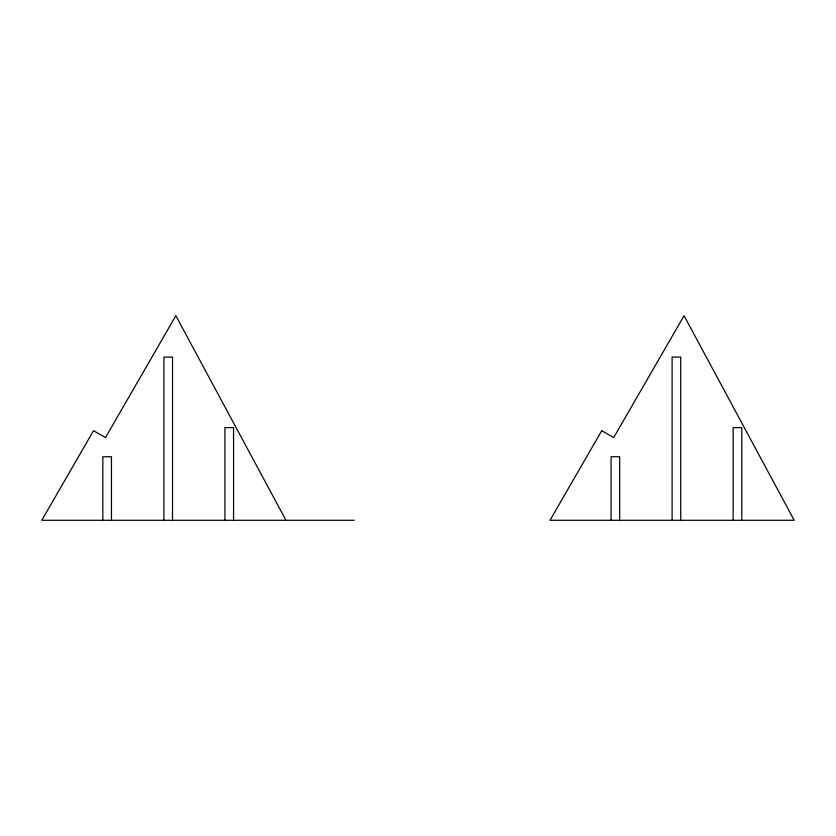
<?xml version="1.0" encoding="UTF-8"?>
<svg xmlns="http://www.w3.org/2000/svg" width="836" height="836" viewBox="0 0 836 836"><rect width="100%" height="100%" fill="white"/><g stroke="black" fill="none" stroke-linecap="round" stroke-linejoin="round"><path stroke-width="1.25" d="M354.203 520.285L41.8 520.285L93.538 430.676L105.482 437.573L175.842 315.715L285.985 520.285M741.772 520.285L741.772 427.604L733.151 427.604L733.151 520.285M680.734 520.285L680.734 357.097L672.102 357.097L672.102 520.285M619.685 520.285L619.685 456.749L611.064 456.749L611.064 520.285M233.557 520.285L233.557 427.604L224.936 427.604L224.936 520.285M172.519 520.285L172.519 357.097L163.898 357.097L163.898 520.285M111.47 520.285L111.47 456.749L102.849 456.749L102.849 520.285M601.753 430.676L550.015 520.285L794.2 520.285L684.057 315.715L613.697 437.573L601.753 430.676"/></g></svg>
